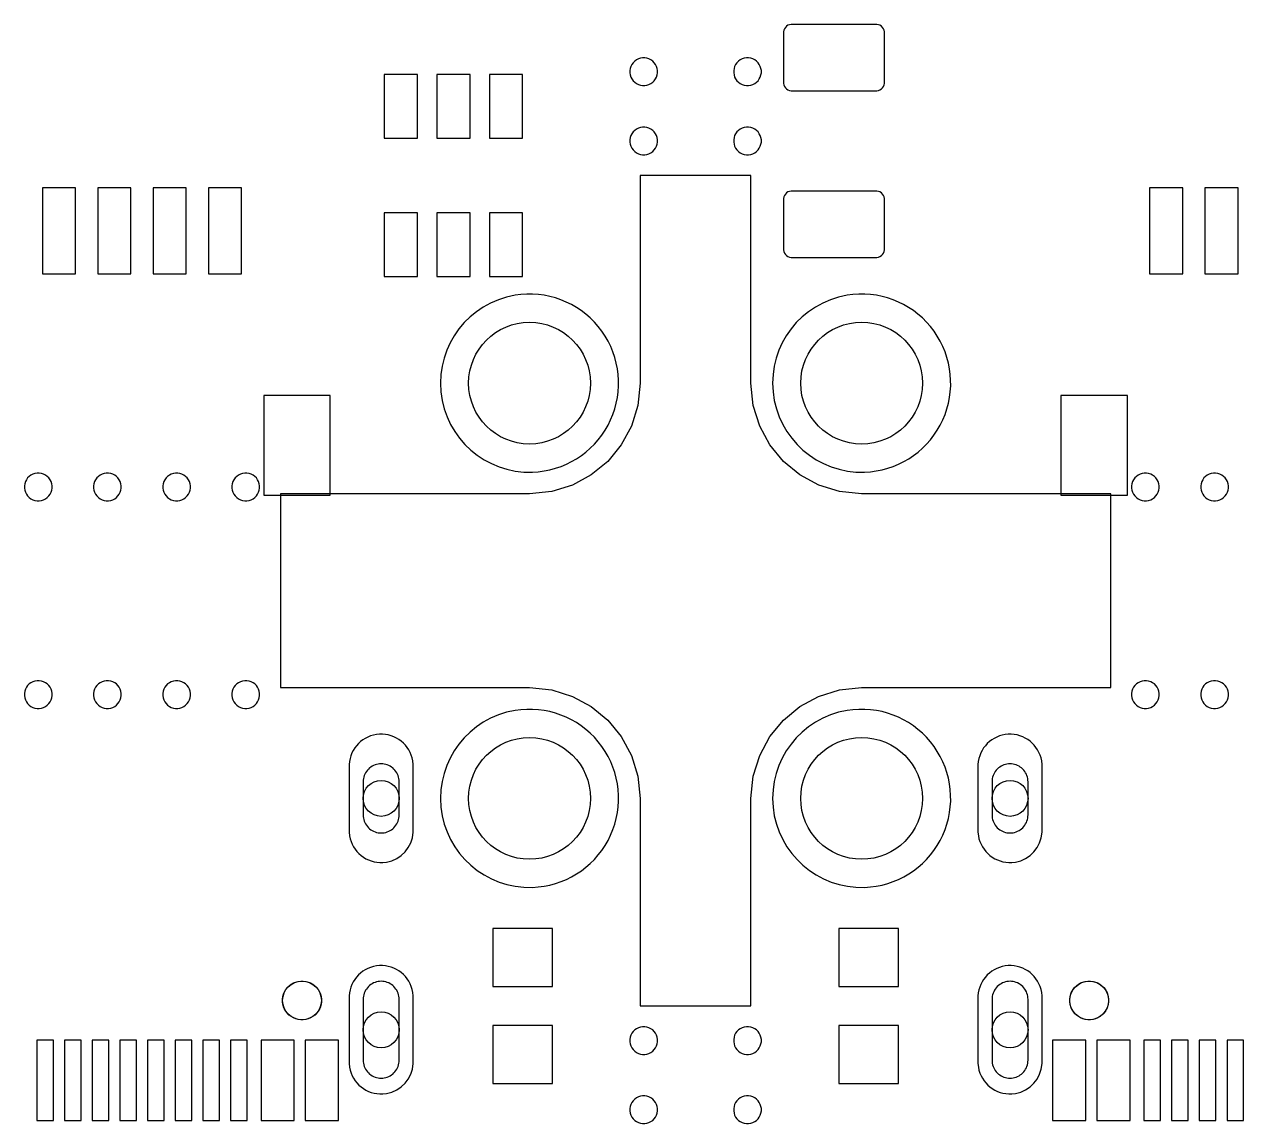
# Model space of a CAD drawing. Header units: millimetres. Extents: x 1 to 99, y 1.7 to 98.2.
# Drawn here: x 27.88 to 49.9, y 50.38 to 70.23 of the extents above; entities that cross this region are included whole.
import ezdxf

# ---------------------------------------------------------------- set-up
doc = ezdxf.new("R2010")
doc.units = ezdxf.units.MM

msp = doc.modelspace()

# ---------------------------------------------------------------- linework, layer by layer
at = {"layer": '16_copper'}
for points in [[(37.158, 62.149, 1), (36.842, 65.351), (36.738, 65.337, 0.936603), (37.053, 62.142)], [(43.158, 62.149, 1), (42.842, 65.351), (42.738, 65.337, 0.936603), (43.053, 62.142)], [(37.158, 54.649, 1), (36.842, 57.851), (36.738, 57.837, 0.936603), (37.053, 54.642)], [(43.158, 54.649, 1), (42.842, 57.851), (42.738, 57.837, 0.936603), (43.053, 54.642)], [(34.417, 55.099, 0.349916), (34.899, 55.638), (34.899, 56.862), (34.892, 56.926, 0.893656), (33.741, 56.862), (33.741, 55.638), (33.748, 55.574, 0.381721), (34.353, 55.092)], [(45.777, 55.099, 0.349916), (46.259, 55.638), (46.259, 56.862), (46.252, 56.926, 0.893656), (45.101, 56.862), (45.101, 55.638), (45.108, 55.574, 0.381721), (45.713, 55.092)], [(34.417, 50.919, 0.349916), (34.899, 51.458), (34.899, 52.682), (34.892, 52.746, 0.893656), (33.741, 52.682), (33.741, 51.458), (33.748, 51.394, 0.381721), (34.353, 50.912)], [(45.777, 50.919, 0.349916), (46.259, 51.458), (46.259, 52.682), (46.252, 52.746, 0.893656), (45.101, 52.682), (45.101, 51.458), (45.108, 51.394, 0.381721), (45.713, 50.912)]]:
    msp.add_lwpolyline(points, format="xyb", close=True, dxfattribs=at)
at = {"layer": '1_copper'}
for points in [[(43.304, 69.036), (43.331, 69.047), (43.356, 69.063), (43.377, 69.084), (43.393, 69.109), (43.404, 69.136), (43.41, 69.165), (43.41, 70.095), (43.404, 70.124), (43.393, 70.151), (43.377, 70.176), (43.356, 70.197), (43.331, 70.213), (43.304, 70.224), (43.275, 70.23), (41.725, 70.23), (41.696, 70.224), (41.669, 70.213), (41.644, 70.197), (41.623, 70.176), (41.607, 70.151), (41.596, 70.124), (41.59, 70.095), (41.59, 69.165), (41.596, 69.136), (41.607, 69.109), (41.623, 69.084), (41.644, 69.063), (41.669, 69.047), (41.696, 69.036), (41.725, 69.03), (43.275, 69.03)], [(34.975, 69.325), (34.375, 69.325), (34.375, 68.175), (34.975, 68.175)], [(35.925, 69.325), (35.325, 69.325), (35.325, 68.175), (35.925, 68.175)], [(36.875, 69.325), (36.275, 69.325), (36.275, 68.175), (36.875, 68.175)], [(28.8, 67.275), (28.2, 67.275), (28.2, 65.725), (28.8, 65.725)], [(29.8, 67.275), (29.2, 67.275), (29.2, 65.725), (29.8, 65.725)], [(30.8, 67.275), (30.2, 67.275), (30.2, 65.725), (30.8, 65.725)], [(31.8, 67.275), (31.2, 67.275), (31.2, 65.725), (31.8, 65.725)], [(43.304, 66.026), (43.331, 66.037), (43.356, 66.053), (43.377, 66.074), (43.393, 66.099), (43.404, 66.126), (43.41, 66.155), (43.41, 67.085), (43.404, 67.114), (43.393, 67.141), (43.377, 67.166), (43.356, 67.187), (43.331, 67.203), (43.304, 67.214), (43.275, 67.22), (41.725, 67.22), (41.696, 67.214), (41.669, 67.203), (41.644, 67.187), (41.623, 67.166), (41.607, 67.141), (41.596, 67.114), (41.59, 67.085), (41.59, 66.155), (41.596, 66.126), (41.607, 66.099), (41.623, 66.074), (41.644, 66.053), (41.669, 66.037), (41.696, 66.026), (41.725, 66.02), (43.275, 66.02)], [(48.8, 67.275), (48.2, 67.275), (48.2, 65.725), (48.8, 65.725)], [(49.8, 67.275), (49.2, 67.275), (49.2, 65.725), (49.8, 65.725)], [(34.975, 66.825), (34.375, 66.825), (34.375, 65.675), (34.975, 65.675)], [(35.925, 66.825), (35.325, 66.825), (35.325, 65.675), (35.925, 65.675)], [(36.875, 66.825), (36.275, 66.825), (36.275, 65.675), (36.875, 65.675)], [(33.4, 63.525), (32.2, 63.525), (32.2, 61.725), (33.4, 61.725)], [(47.8, 63.525), (46.6, 63.525), (46.6, 61.725), (47.8, 61.725)], [(37.415, 53.9), (36.335, 53.9), (36.335, 52.85), (37.415, 52.85)], [(43.665, 53.9), (42.585, 53.9), (42.585, 52.85), (43.665, 52.85)], [(37.415, 52.15), (36.335, 52.15), (36.335, 51.1), (37.415, 51.1)], [(43.665, 52.15), (42.585, 52.15), (42.585, 51.1), (43.665, 51.1)], [(28.4, 51.88), (28.1, 51.88), (28.1, 50.43), (28.4, 50.43)], [(28.9, 51.88), (28.6, 51.88), (28.6, 50.43), (28.9, 50.43)], [(29.4, 51.88), (29.1, 51.88), (29.1, 50.43), (29.4, 50.43)], [(29.9, 51.88), (29.6, 51.88), (29.6, 50.43), (29.9, 50.43)], [(30.4, 51.88), (30.1, 51.88), (30.1, 50.43), (30.4, 50.43)], [(30.9, 51.88), (30.6, 51.88), (30.6, 50.43), (30.9, 50.43)], [(31.4, 51.88), (31.1, 51.88), (31.1, 50.43), (31.4, 50.43)], [(31.9, 51.88), (31.6, 51.88), (31.6, 50.43), (31.9, 50.43)], [(32.75, 51.88), (32.15, 51.88), (32.15, 50.43), (32.75, 50.43)], [(33.55, 51.88), (32.95, 51.88), (32.95, 50.43), (33.55, 50.43)], [(47.05, 51.88), (46.45, 51.88), (46.45, 50.43), (47.05, 50.43)], [(47.85, 51.88), (47.25, 51.88), (47.25, 50.43), (47.85, 50.43)], [(48.4, 51.88), (48.1, 51.88), (48.1, 50.43), (48.4, 50.43)], [(48.9, 51.88), (48.6, 51.88), (48.6, 50.43), (48.9, 50.43)], [(49.4, 51.88), (49.1, 51.88), (49.1, 50.43), (49.4, 50.43)], [(49.9, 51.88), (49.6, 51.88), (49.6, 50.43), (49.9, 50.43)]]:
    msp.add_lwpolyline(points, close=True, dxfattribs=at)
for points in [[(37.158, 62.149, 1), (36.842, 65.351), (36.738, 65.337, 0.936603), (37.053, 62.142)], [(43.158, 62.149, 1), (42.842, 65.351), (42.738, 65.337, 0.936603), (43.053, 62.142)], [(37.158, 54.649, 1), (36.842, 57.851), (36.738, 57.837, 0.936603), (37.053, 54.642)], [(43.158, 54.649, 1), (42.842, 57.851), (42.738, 57.837, 0.936603), (43.053, 54.642)], [(34.417, 55.099, 0.349916), (34.899, 55.638), (34.899, 56.862), (34.892, 56.926, 0.893656), (33.741, 56.862), (33.741, 55.638), (33.748, 55.574, 0.381721), (34.353, 55.092)], [(45.777, 55.099, 0.349916), (46.259, 55.638), (46.259, 56.862), (46.252, 56.926, 0.893656), (45.101, 56.862), (45.101, 55.638), (45.108, 55.574, 0.381721), (45.713, 55.092)], [(34.417, 50.919, 0.349916), (34.899, 51.458), (34.899, 52.682), (34.892, 52.746, 0.893656), (33.741, 52.682), (33.741, 51.458), (33.748, 51.394, 0.381721), (34.353, 50.912)], [(45.777, 50.919, 0.349916), (46.259, 51.458), (46.259, 52.682), (46.252, 52.746, 0.893656), (45.101, 52.682), (45.101, 51.458), (45.108, 51.394, 0.381721), (45.713, 50.912)]]:
    msp.add_lwpolyline(points, format="xyb", close=True, dxfattribs=at)
at = {"layer": 'drills_NPTH'}
for centre in [(32.89, 52.6), (47.11, 52.6)]:
    msp.add_circle(centre, 0.35, dxfattribs=at)
at = {"layer": 'drills_PTH'}
for centre in [(34.32, 56.25), (45.68, 56.25), (34.32, 52.07), (45.68, 52.07)]:
    msp.add_circle(centre, 0.325, dxfattribs=at)
at = {"layer": 'drills_via_1_16'}
for centre in [(37, 63.75), (43, 63.75), (37, 56.25), (43, 56.25)]:
    msp.add_circle(centre, 1.1, dxfattribs=at)
at = {"layer": 'holes'}
for points in [[(39.312, 69.355), (39.312, 69.395), (39.306, 69.434), (39.294, 69.471), (39.276, 69.506), (39.253, 69.538), (39.225, 69.566), (39.194, 69.589), (39.158, 69.607), (39.121, 69.619), (39.082, 69.625), (39.043, 69.625), (39.004, 69.619), (38.967, 69.607), (38.931, 69.589), (38.9, 69.566), (38.872, 69.538), (38.849, 69.506), (38.831, 69.471), (38.819, 69.434), (38.812, 69.395), (38.812, 69.355), (38.819, 69.316), (38.831, 69.279), (38.849, 69.244), (38.872, 69.212), (38.9, 69.184), (38.931, 69.161), (38.967, 69.143), (39.004, 69.131), (39.043, 69.125), (39.082, 69.125), (39.121, 69.131), (39.158, 69.143), (39.194, 69.161), (39.225, 69.184), (39.253, 69.212), (39.276, 69.244), (39.294, 69.279), (39.306, 69.316), (39.312, 69.355)], [(41.188, 69.355), (41.188, 69.395), (41.181, 69.434), (41.169, 69.471), (41.151, 69.506), (41.128, 69.538), (41.1, 69.566), (41.069, 69.589), (41.033, 69.607), (40.996, 69.619), (40.957, 69.625), (40.918, 69.625), (40.879, 69.619), (40.842, 69.607), (40.806, 69.589), (40.775, 69.566), (40.747, 69.538), (40.724, 69.506), (40.706, 69.471), (40.694, 69.434), (40.688, 69.395), (40.688, 69.355), (40.694, 69.316), (40.706, 69.279), (40.724, 69.244), (40.747, 69.212), (40.775, 69.184), (40.806, 69.161), (40.842, 69.143), (40.879, 69.131), (40.918, 69.125), (40.957, 69.125), (40.996, 69.131), (41.033, 69.143), (41.069, 69.161), (41.1, 69.184), (41.128, 69.212), (41.151, 69.244), (41.169, 69.279), (41.181, 69.316), (41.188, 69.355)], [(39.312, 68.105), (39.312, 68.145), (39.306, 68.184), (39.294, 68.221), (39.276, 68.256), (39.253, 68.288), (39.225, 68.316), (39.194, 68.339), (39.158, 68.357), (39.121, 68.369), (39.082, 68.375), (39.043, 68.375), (39.004, 68.369), (38.967, 68.357), (38.931, 68.339), (38.9, 68.316), (38.872, 68.288), (38.849, 68.256), (38.831, 68.221), (38.819, 68.184), (38.812, 68.145), (38.812, 68.105), (38.819, 68.066), (38.831, 68.029), (38.849, 67.994), (38.872, 67.962), (38.9, 67.934), (38.931, 67.911), (38.967, 67.893), (39.004, 67.881), (39.043, 67.875), (39.082, 67.875), (39.121, 67.881), (39.158, 67.893), (39.194, 67.911), (39.225, 67.934), (39.253, 67.962), (39.276, 67.994), (39.294, 68.029), (39.306, 68.066), (39.312, 68.105)], [(41.188, 68.105), (41.188, 68.145), (41.181, 68.184), (41.169, 68.221), (41.151, 68.256), (41.128, 68.288), (41.1, 68.316), (41.069, 68.339), (41.033, 68.357), (40.996, 68.369), (40.957, 68.375), (40.918, 68.375), (40.879, 68.369), (40.842, 68.357), (40.806, 68.339), (40.775, 68.316), (40.747, 68.288), (40.724, 68.256), (40.706, 68.221), (40.694, 68.184), (40.688, 68.145), (40.688, 68.105), (40.694, 68.066), (40.706, 68.029), (40.724, 67.994), (40.747, 67.962), (40.775, 67.934), (40.806, 67.911), (40.842, 67.893), (40.879, 67.881), (40.918, 67.875), (40.957, 67.875), (40.996, 67.881), (41.033, 67.893), (41.069, 67.911), (41.1, 67.934), (41.128, 67.962), (41.151, 67.994), (41.169, 68.029), (41.181, 68.066), (41.188, 68.105)], [(32.5, 58.25), (37, 58.25), (37.402, 58.209), (37.777, 58.092), (38.116, 57.907), (38.412, 57.662), (38.657, 57.366), (38.842, 57.026), (38.959, 56.652), (39, 56.25), (39, 52.5), (41, 52.5), (41, 56.25), (41.041, 56.652), (41.158, 57.027), (41.343, 57.366), (41.588, 57.662), (41.884, 57.907), (42.223, 58.092), (42.598, 58.209), (43, 58.25), (47.5, 58.25), (47.5, 61.75), (43, 61.75), (42.598, 61.791), (42.224, 61.908), (41.884, 62.093), (41.588, 62.337), (41.343, 62.634), (41.158, 62.973), (41.041, 63.348), (41, 63.75), (41, 67.5), (39, 67.5), (39, 63.75), (38.959, 63.348), (38.842, 62.973), (38.657, 62.634), (38.412, 62.337), (38.116, 62.093), (37.777, 61.908), (37.402, 61.791), (37, 61.75), (32.5, 61.75), (32.5, 58.25)], [(28.375, 61.855), (28.375, 61.895), (28.369, 61.934), (28.357, 61.971), (28.339, 62.006), (28.316, 62.038), (28.288, 62.066), (28.256, 62.089), (28.221, 62.107), (28.184, 62.119), (28.145, 62.125), (28.105, 62.125), (28.066, 62.119), (28.029, 62.107), (27.994, 62.089), (27.962, 62.066), (27.934, 62.038), (27.911, 62.006), (27.893, 61.971), (27.881, 61.934), (27.875, 61.895), (27.875, 61.855), (27.881, 61.816), (27.893, 61.779), (27.911, 61.744), (27.934, 61.712), (27.962, 61.684), (27.994, 61.661), (28.029, 61.643), (28.066, 61.631), (28.105, 61.625), (28.145, 61.625), (28.184, 61.631), (28.221, 61.643), (28.256, 61.661), (28.288, 61.684), (28.316, 61.712), (28.339, 61.744), (28.357, 61.779), (28.369, 61.816), (28.375, 61.855)], [(29.625, 61.855), (29.625, 61.895), (29.619, 61.934), (29.607, 61.971), (29.589, 62.006), (29.566, 62.038), (29.538, 62.066), (29.506, 62.089), (29.471, 62.107), (29.434, 62.119), (29.395, 62.125), (29.355, 62.125), (29.316, 62.119), (29.279, 62.107), (29.244, 62.089), (29.212, 62.066), (29.184, 62.038), (29.161, 62.006), (29.143, 61.971), (29.131, 61.934), (29.125, 61.895), (29.125, 61.855), (29.131, 61.816), (29.143, 61.779), (29.161, 61.744), (29.184, 61.712), (29.212, 61.684), (29.244, 61.661), (29.279, 61.643), (29.316, 61.631), (29.355, 61.625), (29.395, 61.625), (29.434, 61.631), (29.471, 61.643), (29.506, 61.661), (29.538, 61.684), (29.566, 61.712), (29.589, 61.744), (29.607, 61.779), (29.619, 61.816), (29.625, 61.855)], [(30.875, 61.855), (30.875, 61.895), (30.869, 61.934), (30.857, 61.971), (30.839, 62.006), (30.816, 62.038), (30.788, 62.066), (30.756, 62.089), (30.721, 62.107), (30.684, 62.119), (30.645, 62.125), (30.605, 62.125), (30.566, 62.119), (30.529, 62.107), (30.494, 62.089), (30.462, 62.066), (30.434, 62.038), (30.411, 62.006), (30.393, 61.971), (30.381, 61.934), (30.375, 61.895), (30.375, 61.855), (30.381, 61.816), (30.393, 61.779), (30.411, 61.744), (30.434, 61.712), (30.462, 61.684), (30.494, 61.661), (30.529, 61.643), (30.566, 61.631), (30.605, 61.625), (30.645, 61.625), (30.684, 61.631), (30.721, 61.643), (30.756, 61.661), (30.788, 61.684), (30.816, 61.712), (30.839, 61.744), (30.857, 61.779), (30.869, 61.816), (30.875, 61.855)], [(32.125, 61.855), (32.125, 61.895), (32.119, 61.934), (32.107, 61.971), (32.089, 62.006), (32.066, 62.038), (32.038, 62.066), (32.006, 62.089), (31.971, 62.107), (31.934, 62.119), (31.895, 62.125), (31.855, 62.125), (31.816, 62.119), (31.779, 62.107), (31.744, 62.089), (31.712, 62.066), (31.684, 62.038), (31.661, 62.006), (31.643, 61.971), (31.631, 61.934), (31.625, 61.895), (31.625, 61.855), (31.631, 61.816), (31.643, 61.779), (31.661, 61.744), (31.684, 61.712), (31.712, 61.684), (31.744, 61.661), (31.779, 61.643), (31.816, 61.631), (31.855, 61.625), (31.895, 61.625), (31.934, 61.631), (31.971, 61.643), (32.006, 61.661), (32.038, 61.684), (32.066, 61.712), (32.089, 61.744), (32.107, 61.779), (32.119, 61.816), (32.125, 61.855)], [(48.375, 61.855), (48.375, 61.895), (48.369, 61.934), (48.357, 61.971), (48.339, 62.006), (48.316, 62.038), (48.288, 62.066), (48.256, 62.089), (48.221, 62.107), (48.184, 62.119), (48.145, 62.125), (48.105, 62.125), (48.066, 62.119), (48.029, 62.107), (47.994, 62.089), (47.962, 62.066), (47.934, 62.038), (47.911, 62.006), (47.893, 61.971), (47.881, 61.934), (47.875, 61.895), (47.875, 61.855), (47.881, 61.816), (47.893, 61.779), (47.911, 61.744), (47.934, 61.712), (47.962, 61.684), (47.994, 61.661), (48.029, 61.643), (48.066, 61.631), (48.105, 61.625), (48.145, 61.625), (48.184, 61.631), (48.221, 61.643), (48.256, 61.661), (48.288, 61.684), (48.316, 61.712), (48.339, 61.744), (48.357, 61.779), (48.369, 61.816), (48.375, 61.855)], [(49.625, 61.855), (49.625, 61.895), (49.619, 61.934), (49.607, 61.971), (49.589, 62.006), (49.566, 62.038), (49.538, 62.066), (49.506, 62.089), (49.471, 62.107), (49.434, 62.119), (49.395, 62.125), (49.355, 62.125), (49.316, 62.119), (49.279, 62.107), (49.244, 62.089), (49.212, 62.066), (49.184, 62.038), (49.161, 62.006), (49.143, 61.971), (49.131, 61.934), (49.125, 61.895), (49.125, 61.855), (49.131, 61.816), (49.143, 61.779), (49.161, 61.744), (49.184, 61.712), (49.212, 61.684), (49.244, 61.661), (49.279, 61.643), (49.316, 61.631), (49.355, 61.625), (49.395, 61.625), (49.434, 61.631), (49.471, 61.643), (49.506, 61.661), (49.538, 61.684), (49.566, 61.712), (49.589, 61.744), (49.607, 61.779), (49.619, 61.816), (49.625, 61.855)], [(28.375, 58.105), (28.375, 58.145), (28.369, 58.184), (28.357, 58.221), (28.339, 58.256), (28.316, 58.288), (28.288, 58.316), (28.256, 58.339), (28.221, 58.357), (28.184, 58.369), (28.145, 58.375), (28.105, 58.375), (28.066, 58.369), (28.029, 58.357), (27.994, 58.339), (27.962, 58.316), (27.934, 58.288), (27.911, 58.256), (27.893, 58.221), (27.881, 58.184), (27.875, 58.145), (27.875, 58.105), (27.881, 58.066), (27.893, 58.029), (27.911, 57.994), (27.934, 57.962), (27.962, 57.934), (27.994, 57.911), (28.029, 57.893), (28.066, 57.881), (28.105, 57.875), (28.145, 57.875), (28.184, 57.881), (28.221, 57.893), (28.256, 57.911), (28.288, 57.934), (28.316, 57.962), (28.339, 57.994), (28.357, 58.029), (28.369, 58.066), (28.375, 58.105)], [(29.625, 58.105), (29.625, 58.145), (29.619, 58.184), (29.607, 58.221), (29.589, 58.256), (29.566, 58.288), (29.538, 58.316), (29.506, 58.339), (29.471, 58.357), (29.434, 58.369), (29.395, 58.375), (29.355, 58.375), (29.316, 58.369), (29.279, 58.357), (29.244, 58.339), (29.212, 58.316), (29.184, 58.288), (29.161, 58.256), (29.143, 58.221), (29.131, 58.184), (29.125, 58.145), (29.125, 58.105), (29.131, 58.066), (29.143, 58.029), (29.161, 57.994), (29.184, 57.962), (29.212, 57.934), (29.244, 57.911), (29.279, 57.893), (29.316, 57.881), (29.355, 57.875), (29.395, 57.875), (29.434, 57.881), (29.471, 57.893), (29.506, 57.911), (29.538, 57.934), (29.566, 57.962), (29.589, 57.994), (29.607, 58.029), (29.619, 58.066), (29.625, 58.105)], [(30.875, 58.105), (30.875, 58.145), (30.869, 58.184), (30.857, 58.221), (30.839, 58.256), (30.816, 58.288), (30.788, 58.316), (30.756, 58.339), (30.721, 58.357), (30.684, 58.369), (30.645, 58.375), (30.605, 58.375), (30.566, 58.369), (30.529, 58.357), (30.494, 58.339), (30.462, 58.316), (30.434, 58.288), (30.411, 58.256), (30.393, 58.221), (30.381, 58.184), (30.375, 58.145), (30.375, 58.105), (30.381, 58.066), (30.393, 58.029), (30.411, 57.994), (30.434, 57.962), (30.462, 57.934), (30.494, 57.911), (30.529, 57.893), (30.566, 57.881), (30.605, 57.875), (30.645, 57.875), (30.684, 57.881), (30.721, 57.893), (30.756, 57.911), (30.788, 57.934), (30.816, 57.962), (30.839, 57.994), (30.857, 58.029), (30.869, 58.066), (30.875, 58.105)], [(32.125, 58.105), (32.125, 58.145), (32.119, 58.184), (32.107, 58.221), (32.089, 58.256), (32.066, 58.288), (32.038, 58.316), (32.006, 58.339), (31.971, 58.357), (31.934, 58.369), (31.895, 58.375), (31.855, 58.375), (31.816, 58.369), (31.779, 58.357), (31.744, 58.339), (31.712, 58.316), (31.684, 58.288), (31.661, 58.256), (31.643, 58.221), (31.631, 58.184), (31.625, 58.145), (31.625, 58.105), (31.631, 58.066), (31.643, 58.029), (31.661, 57.994), (31.684, 57.962), (31.712, 57.934), (31.744, 57.911), (31.779, 57.893), (31.816, 57.881), (31.855, 57.875), (31.895, 57.875), (31.934, 57.881), (31.971, 57.893), (32.006, 57.911), (32.038, 57.934), (32.066, 57.962), (32.089, 57.994), (32.107, 58.029), (32.119, 58.066), (32.125, 58.105)], [(48.375, 58.105), (48.375, 58.145), (48.369, 58.184), (48.357, 58.221), (48.339, 58.256), (48.316, 58.288), (48.288, 58.316), (48.256, 58.339), (48.221, 58.357), (48.184, 58.369), (48.145, 58.375), (48.105, 58.375), (48.066, 58.369), (48.029, 58.357), (47.994, 58.339), (47.962, 58.316), (47.934, 58.288), (47.911, 58.256), (47.893, 58.221), (47.881, 58.184), (47.875, 58.145), (47.875, 58.105), (47.881, 58.066), (47.893, 58.029), (47.911, 57.994), (47.934, 57.962), (47.962, 57.934), (47.994, 57.911), (48.029, 57.893), (48.066, 57.881), (48.105, 57.875), (48.145, 57.875), (48.184, 57.881), (48.221, 57.893), (48.256, 57.911), (48.288, 57.934), (48.316, 57.962), (48.339, 57.994), (48.357, 58.029), (48.369, 58.066), (48.375, 58.105)], [(49.625, 58.105), (49.625, 58.145), (49.619, 58.184), (49.607, 58.221), (49.589, 58.256), (49.566, 58.288), (49.538, 58.316), (49.506, 58.339), (49.471, 58.357), (49.434, 58.369), (49.395, 58.375), (49.355, 58.375), (49.316, 58.369), (49.279, 58.357), (49.244, 58.339), (49.212, 58.316), (49.184, 58.288), (49.161, 58.256), (49.143, 58.221), (49.131, 58.184), (49.125, 58.145), (49.125, 58.105), (49.131, 58.066), (49.143, 58.029), (49.161, 57.994), (49.184, 57.962), (49.212, 57.934), (49.244, 57.911), (49.279, 57.893), (49.316, 57.881), (49.355, 57.875), (49.395, 57.875), (49.434, 57.881), (49.471, 57.893), (49.506, 57.911), (49.538, 57.934), (49.566, 57.962), (49.589, 57.994), (49.607, 58.029), (49.619, 58.066), (49.625, 58.105)], [(33.995, 55.95), (33.996, 55.922), (34, 55.894), (34.006, 55.866), (34.015, 55.839), (34.025, 55.813), (34.039, 55.788), (34.054, 55.764), (34.071, 55.741), (34.09, 55.72), (34.111, 55.701), (34.134, 55.684), (34.157, 55.669), (34.183, 55.655), (34.209, 55.645), (34.236, 55.636), (34.264, 55.63), (34.292, 55.626), (34.32, 55.625), (34.348, 55.626), (34.376, 55.63), (34.404, 55.636), (34.431, 55.645), (34.457, 55.655), (34.483, 55.669), (34.506, 55.684), (34.529, 55.701), (34.55, 55.72), (34.569, 55.741), (34.586, 55.764), (34.601, 55.788), (34.615, 55.813), (34.625, 55.839), (34.634, 55.866), (34.64, 55.894), (34.644, 55.922), (34.645, 55.95), (34.645, 56.55), (34.644, 56.578), (34.64, 56.606), (34.634, 56.634), (34.625, 56.661), (34.615, 56.687), (34.601, 56.713), (34.586, 56.736), (34.569, 56.759), (34.55, 56.78), (34.529, 56.799), (34.506, 56.816), (34.483, 56.831), (34.457, 56.845), (34.431, 56.855), (34.404, 56.864), (34.376, 56.87), (34.348, 56.874), (34.32, 56.875), (34.292, 56.874), (34.264, 56.87), (34.236, 56.864), (34.209, 56.855), (34.183, 56.845), (34.157, 56.831), (34.134, 56.816), (34.111, 56.799), (34.09, 56.78), (34.071, 56.759), (34.054, 56.736), (34.039, 56.713), (34.025, 56.687), (34.015, 56.661), (34.006, 56.634), (34, 56.606), (33.996, 56.578), (33.995, 56.55), (33.995, 55.95)], [(45.355, 55.95), (45.356, 55.922), (45.36, 55.894), (45.366, 55.866), (45.375, 55.839), (45.385, 55.813), (45.399, 55.788), (45.414, 55.764), (45.431, 55.741), (45.45, 55.72), (45.471, 55.701), (45.494, 55.684), (45.518, 55.669), (45.543, 55.655), (45.569, 55.645), (45.596, 55.636), (45.624, 55.63), (45.652, 55.626), (45.68, 55.625), (45.708, 55.626), (45.736, 55.63), (45.764, 55.636), (45.791, 55.645), (45.817, 55.655), (45.843, 55.669), (45.866, 55.684), (45.889, 55.701), (45.91, 55.72), (45.929, 55.741), (45.946, 55.764), (45.961, 55.788), (45.975, 55.813), (45.985, 55.839), (45.994, 55.866), (46, 55.894), (46.004, 55.922), (46.005, 55.95), (46.005, 56.55), (46.004, 56.578), (46, 56.606), (45.994, 56.634), (45.985, 56.661), (45.975, 56.687), (45.961, 56.713), (45.946, 56.736), (45.929, 56.759), (45.91, 56.78), (45.889, 56.799), (45.866, 56.816), (45.843, 56.831), (45.817, 56.845), (45.791, 56.855), (45.764, 56.864), (45.736, 56.87), (45.708, 56.874), (45.68, 56.875), (45.652, 56.874), (45.624, 56.87), (45.596, 56.864), (45.569, 56.855), (45.543, 56.845), (45.518, 56.831), (45.494, 56.816), (45.471, 56.799), (45.45, 56.78), (45.431, 56.759), (45.414, 56.736), (45.399, 56.713), (45.385, 56.687), (45.375, 56.661), (45.366, 56.634), (45.36, 56.606), (45.356, 56.578), (45.355, 56.55), (45.355, 55.95)], [(32.54, 52.623), (32.546, 52.668), (32.558, 52.713), (32.575, 52.755), (32.598, 52.795), (32.626, 52.831), (32.659, 52.864), (32.695, 52.892), (32.735, 52.915), (32.777, 52.932), (32.822, 52.944), (32.867, 52.95), (32.913, 52.95), (32.958, 52.944), (33.003, 52.932), (33.045, 52.915), (33.085, 52.892), (33.121, 52.864), (33.154, 52.831), (33.182, 52.795), (33.205, 52.755), (33.222, 52.713), (33.234, 52.668), (33.24, 52.623), (33.24, 52.577), (33.234, 52.532), (33.222, 52.487), (33.205, 52.445), (33.182, 52.405), (33.154, 52.369), (33.121, 52.336), (33.085, 52.308), (33.045, 52.285), (33.003, 52.268), (32.958, 52.256), (32.913, 52.25), (32.867, 52.25), (32.822, 52.256), (32.777, 52.268), (32.735, 52.285), (32.695, 52.308), (32.659, 52.336), (32.626, 52.369), (32.598, 52.405), (32.575, 52.445), (32.558, 52.487), (32.546, 52.532), (32.54, 52.577), (32.54, 52.623)], [(33.995, 51.52), (33.996, 51.492), (34, 51.464), (34.006, 51.436), (34.015, 51.409), (34.025, 51.383), (34.039, 51.358), (34.054, 51.334), (34.071, 51.311), (34.09, 51.29), (34.111, 51.271), (34.134, 51.254), (34.157, 51.239), (34.183, 51.225), (34.209, 51.215), (34.236, 51.206), (34.264, 51.2), (34.292, 51.196), (34.32, 51.195), (34.348, 51.196), (34.376, 51.2), (34.404, 51.206), (34.431, 51.215), (34.457, 51.225), (34.483, 51.239), (34.506, 51.254), (34.529, 51.271), (34.55, 51.29), (34.569, 51.311), (34.586, 51.334), (34.601, 51.358), (34.615, 51.383), (34.625, 51.409), (34.634, 51.436), (34.64, 51.464), (34.644, 51.492), (34.645, 51.52), (34.645, 52.62), (34.644, 52.648), (34.64, 52.676), (34.634, 52.704), (34.625, 52.731), (34.615, 52.757), (34.601, 52.783), (34.586, 52.806), (34.569, 52.829), (34.55, 52.85), (34.529, 52.869), (34.506, 52.886), (34.483, 52.901), (34.457, 52.915), (34.431, 52.925), (34.404, 52.934), (34.376, 52.94), (34.348, 52.944), (34.32, 52.945), (34.292, 52.944), (34.264, 52.94), (34.236, 52.934), (34.209, 52.925), (34.183, 52.915), (34.157, 52.901), (34.134, 52.886), (34.111, 52.869), (34.09, 52.85), (34.071, 52.829), (34.054, 52.806), (34.039, 52.783), (34.025, 52.757), (34.015, 52.731), (34.006, 52.704), (34, 52.676), (33.996, 52.648), (33.995, 52.62), (33.995, 51.52)], [(45.355, 51.52), (45.356, 51.492), (45.36, 51.464), (45.366, 51.436), (45.375, 51.409), (45.385, 51.383), (45.399, 51.358), (45.414, 51.334), (45.431, 51.311), (45.45, 51.29), (45.471, 51.271), (45.494, 51.254), (45.518, 51.239), (45.543, 51.225), (45.569, 51.215), (45.596, 51.206), (45.624, 51.2), (45.652, 51.196), (45.68, 51.195), (45.708, 51.196), (45.736, 51.2), (45.764, 51.206), (45.791, 51.215), (45.817, 51.225), (45.843, 51.239), (45.866, 51.254), (45.889, 51.271), (45.91, 51.29), (45.929, 51.311), (45.946, 51.334), (45.961, 51.358), (45.975, 51.383), (45.985, 51.409), (45.994, 51.436), (46, 51.464), (46.004, 51.492), (46.005, 51.52), (46.005, 52.62), (46.004, 52.648), (46, 52.676), (45.994, 52.704), (45.985, 52.731), (45.975, 52.757), (45.961, 52.783), (45.946, 52.806), (45.929, 52.829), (45.91, 52.85), (45.889, 52.869), (45.866, 52.886), (45.843, 52.901), (45.817, 52.915), (45.791, 52.925), (45.764, 52.934), (45.736, 52.94), (45.708, 52.944), (45.68, 52.945), (45.652, 52.944), (45.624, 52.94), (45.596, 52.934), (45.569, 52.925), (45.543, 52.915), (45.518, 52.901), (45.494, 52.886), (45.471, 52.869), (45.45, 52.85), (45.431, 52.829), (45.414, 52.806), (45.399, 52.783), (45.385, 52.757), (45.375, 52.731), (45.366, 52.704), (45.36, 52.676), (45.356, 52.648), (45.355, 52.62), (45.355, 51.52)], [(46.76, 52.623), (46.766, 52.668), (46.778, 52.713), (46.795, 52.755), (46.818, 52.795), (46.846, 52.831), (46.879, 52.864), (46.915, 52.892), (46.955, 52.915), (46.997, 52.932), (47.042, 52.944), (47.087, 52.95), (47.133, 52.95), (47.178, 52.944), (47.223, 52.932), (47.265, 52.915), (47.305, 52.892), (47.341, 52.864), (47.374, 52.831), (47.402, 52.795), (47.425, 52.755), (47.442, 52.713), (47.454, 52.668), (47.46, 52.623), (47.46, 52.577), (47.454, 52.532), (47.442, 52.487), (47.425, 52.445), (47.402, 52.405), (47.374, 52.369), (47.341, 52.336), (47.305, 52.308), (47.265, 52.285), (47.223, 52.268), (47.178, 52.256), (47.133, 52.25), (47.087, 52.25), (47.042, 52.256), (46.997, 52.268), (46.955, 52.285), (46.915, 52.308), (46.879, 52.336), (46.846, 52.369), (46.818, 52.405), (46.795, 52.445), (46.778, 52.487), (46.766, 52.532), (46.76, 52.577), (46.76, 52.623)], [(39.312, 51.855), (39.312, 51.895), (39.306, 51.934), (39.294, 51.971), (39.276, 52.006), (39.253, 52.038), (39.225, 52.066), (39.194, 52.089), (39.158, 52.107), (39.121, 52.119), (39.082, 52.125), (39.043, 52.125), (39.004, 52.119), (38.967, 52.107), (38.931, 52.089), (38.9, 52.066), (38.872, 52.038), (38.849, 52.006), (38.831, 51.971), (38.819, 51.934), (38.812, 51.895), (38.812, 51.855), (38.819, 51.816), (38.831, 51.779), (38.849, 51.744), (38.872, 51.712), (38.9, 51.684), (38.931, 51.661), (38.967, 51.643), (39.004, 51.631), (39.043, 51.625), (39.082, 51.625), (39.121, 51.631), (39.158, 51.643), (39.194, 51.661), (39.225, 51.684), (39.253, 51.712), (39.276, 51.744), (39.294, 51.779), (39.306, 51.816), (39.312, 51.855)], [(41.188, 51.855), (41.188, 51.895), (41.181, 51.934), (41.169, 51.971), (41.151, 52.006), (41.128, 52.038), (41.1, 52.066), (41.069, 52.089), (41.033, 52.107), (40.996, 52.119), (40.957, 52.125), (40.918, 52.125), (40.879, 52.119), (40.842, 52.107), (40.806, 52.089), (40.775, 52.066), (40.747, 52.038), (40.724, 52.006), (40.706, 51.971), (40.694, 51.934), (40.688, 51.895), (40.688, 51.855), (40.694, 51.816), (40.706, 51.779), (40.724, 51.744), (40.747, 51.712), (40.775, 51.684), (40.806, 51.661), (40.842, 51.643), (40.879, 51.631), (40.918, 51.625), (40.957, 51.625), (40.996, 51.631), (41.033, 51.643), (41.069, 51.661), (41.1, 51.684), (41.128, 51.712), (41.151, 51.744), (41.169, 51.779), (41.181, 51.816), (41.188, 51.855)], [(39.312, 50.605), (39.312, 50.645), (39.306, 50.684), (39.294, 50.721), (39.276, 50.756), (39.253, 50.788), (39.225, 50.816), (39.194, 50.839), (39.158, 50.857), (39.121, 50.869), (39.082, 50.875), (39.043, 50.875), (39.004, 50.869), (38.967, 50.857), (38.931, 50.839), (38.9, 50.816), (38.872, 50.788), (38.849, 50.756), (38.831, 50.721), (38.819, 50.684), (38.812, 50.645), (38.812, 50.605), (38.819, 50.566), (38.831, 50.529), (38.849, 50.494), (38.872, 50.462), (38.9, 50.434), (38.931, 50.411), (38.967, 50.393), (39.004, 50.381), (39.043, 50.375), (39.082, 50.375), (39.121, 50.381), (39.158, 50.393), (39.194, 50.411), (39.225, 50.434), (39.253, 50.462), (39.276, 50.494), (39.294, 50.529), (39.306, 50.566), (39.312, 50.605)], [(41.188, 50.605), (41.188, 50.645), (41.181, 50.684), (41.169, 50.721), (41.151, 50.756), (41.128, 50.788), (41.1, 50.816), (41.069, 50.839), (41.033, 50.857), (40.996, 50.869), (40.957, 50.875), (40.918, 50.875), (40.879, 50.869), (40.842, 50.857), (40.806, 50.839), (40.775, 50.816), (40.747, 50.788), (40.724, 50.756), (40.706, 50.721), (40.694, 50.684), (40.688, 50.645), (40.688, 50.605), (40.694, 50.566), (40.706, 50.529), (40.724, 50.494), (40.747, 50.462), (40.775, 50.434), (40.806, 50.411), (40.842, 50.393), (40.879, 50.381), (40.918, 50.375), (40.957, 50.375), (40.996, 50.381), (41.033, 50.393), (41.069, 50.411), (41.1, 50.434), (41.128, 50.462), (41.151, 50.494), (41.169, 50.529), (41.181, 50.566), (41.188, 50.605)]]:
    msp.add_lwpolyline(points, close=True, dxfattribs=at)

doc.saveas('drawing.dxf')
